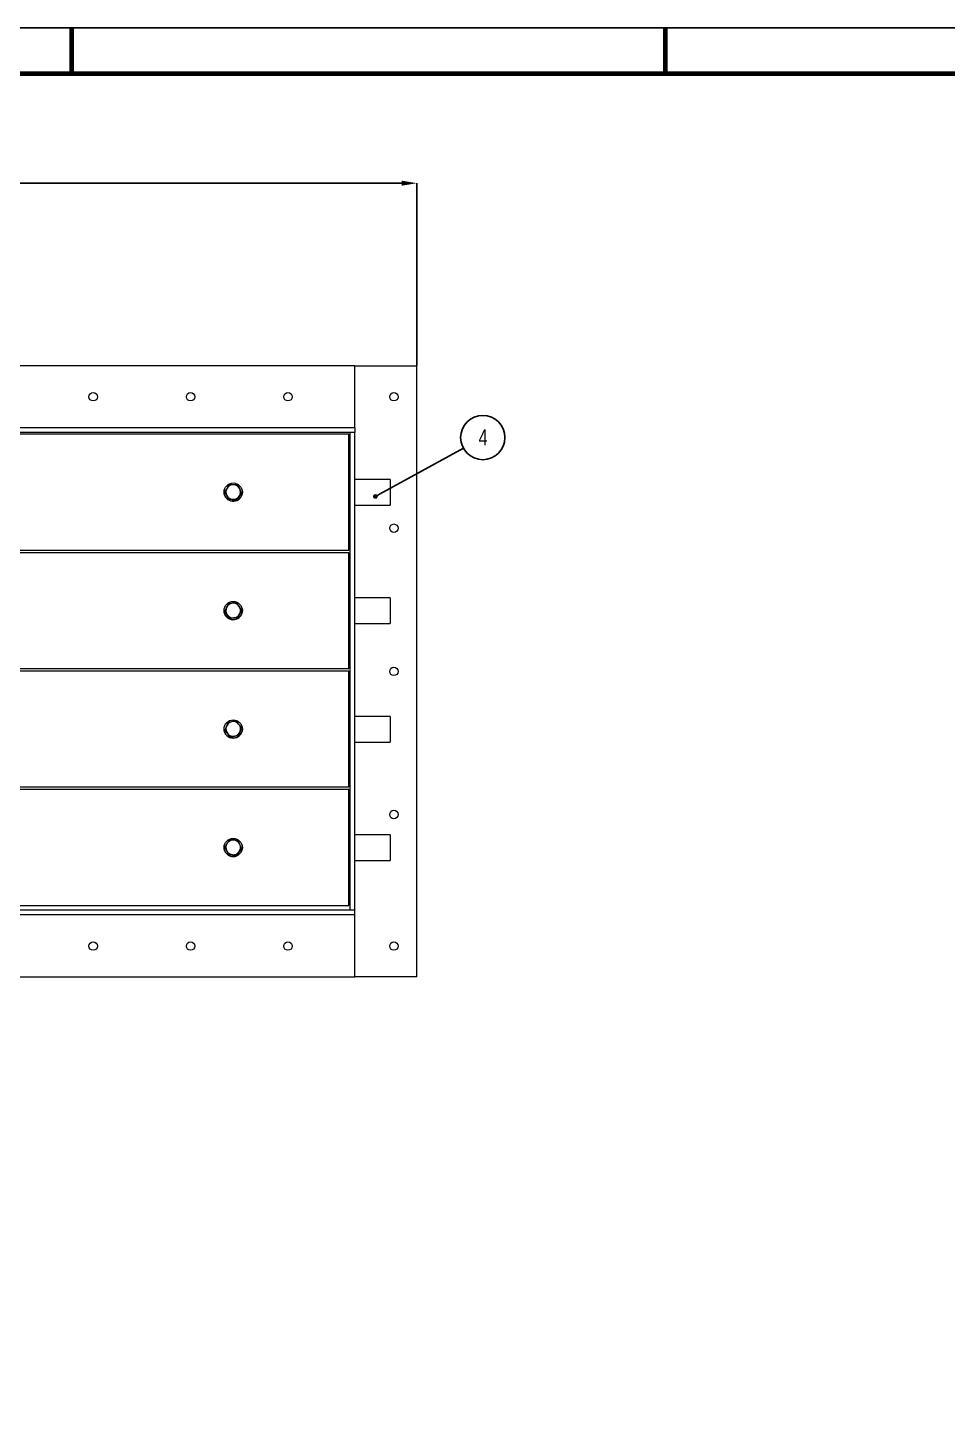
# Model space of a CAD drawing. Header units: millimetres. Extents: x 5983 to 6824, y 1301 to 1895.
# Drawn here: x 6184.6 to 6386, y 1591.8 to 1894.7 of the extents above; entities that cross this region are included whole.
import ezdxf

# ---------------------------------------------------------------- set-up
doc = ezdxf.new("R2010")
doc.units = ezdxf.units.MM
doc.linetypes.add('SLD-Sólida', pattern=[0])
for name, color, linetype in [('COTA', 1, 'SLD-Sólida'), ('FOLHA', 7, 'Continuous'), ('FORMATO', 90, 'SLD-Sólida')]:
    doc.layers.add(name, color=color, linetype=linetype)
doc.styles.add('SLDTEXTSTYLE5', font='TXT', dxfattribs={"width": 0.75})

msp = doc.modelspace()

# ---------------------------------------------------------------- linework, layer by layer
at = {"linetype": 'SLD-Sólida', "lineweight": 18}
for p, q in [((6256.33, 1820.7), (6099, 1820.7)), ((6256.33, 1807.15), (6256.33, 1820.7)), ((6256.33, 1820.7), (6269.88, 1820.7)), ((6269.88, 1686.94), (6269.88, 1820.7)), ((6256.33, 1807.15), (6099, 1807.15)), ((6256.33, 1806.09), (6099, 1806.09)), ((6255, 1805.72), (6100.33, 1805.72)), ((6255, 1780.39), (6255, 1805.72)), ((6255.27, 1701.54), (6255.27, 1806.09)), ((6256.33, 1806.09), (6255.27, 1806.09)), ((6256.33, 1807.15), (6256.33, 1806.09)), ((6256.33, 1701.54), (6256.33, 1806.09)), ((6255.27, 1795.83), (6255, 1795.83)), ((6264.06, 1795.83), (6256.33, 1795.83)), ((6264.06, 1795.83), (6264.06, 1790.21)), ((6227.66, 1793.06), (6227.66, 1793.06)), ((6227.82, 1793.14), (6227.82, 1793.15)), ((6228.68, 1791.5), (6227.82, 1793.14)), ((6228.68, 1791.5), (6228.68, 1791.51)), ((6230.52, 1791.43), (6228.68, 1791.5)), ((6231.51, 1792.99), (6230.52, 1791.43)), ((6230.52, 1791.43), (6230.52, 1791.44)), ((6231.51, 1792.99), (6231.51, 1793)), ((6231.62, 1792.64), (6231.66, 1792.94)), ((6231.66, 1793.06), (6231.66, 1793.06)), ((6231.66, 1792.94), (6231.66, 1793.06)), ((6255, 1790.21), (6255.27, 1790.21)), ((6256.33, 1790.21), (6264.06, 1790.21)), ((6100.33, 1780.39), (6255, 1780.39)), ((6100.33, 1780.38), (6255, 1780.38)), ((6255, 1779.79), (6100.33, 1779.79)), ((6255, 1780.38), (6255, 1780.39)), ((6255, 1754.46), (6255, 1779.79)), ((6255.27, 1769.9), (6255, 1769.9)), ((6264.06, 1769.9), (6256.33, 1769.9)), ((6264.06, 1769.9), (6264.06, 1764.28)), ((6227.66, 1767.13), (6227.66, 1767.12)), ((6227.82, 1766.97), (6227.82, 1766.98)), ((6228.88, 1765.46), (6227.82, 1766.97)), ((6231.51, 1767.29), (6230.72, 1765.61)), ((6231.51, 1767.29), (6231.51, 1767.3)), ((6231.66, 1767.12), (6231.66, 1767.13)), ((6231.66, 1766.95), (6231.66, 1767.12)), ((6230.72, 1765.61), (6228.88, 1765.46)), ((6228.88, 1765.46), (6228.88, 1765.47)), ((6230.72, 1765.61), (6230.72, 1765.62)), ((6255, 1764.28), (6255.27, 1764.28)), ((6256.33, 1764.28), (6264.06, 1764.28)), ((6100.33, 1754.46), (6255, 1754.46)), ((6100.33, 1754.45), (6255, 1754.45)), ((6255, 1754.45), (6255, 1754.46)), ((6255, 1753.86), (6100.33, 1753.86)), ((6255, 1728.52), (6255, 1753.86)), ((6255.27, 1743.97), (6255, 1743.97)), ((6264.06, 1743.97), (6256.33, 1743.97)), ((6264.06, 1743.97), (6264.06, 1738.34)), ((6227.66, 1741.19), (6227.66, 1741.19)), ((6227.86, 1740.8), (6227.86, 1740.81)), ((6229.11, 1739.43), (6227.86, 1740.8)), ((6230.91, 1739.83), (6229.11, 1739.43)), ((6229.11, 1739.43), (6229.11, 1739.44)), ((6231.47, 1741.59), (6230.91, 1739.83)), ((6230.91, 1739.83), (6230.91, 1739.84)), ((6231.47, 1741.59), (6231.47, 1741.6)), ((6231.66, 1741.19), (6231.66, 1741.19)), ((6255, 1738.34), (6255.27, 1738.34)), ((6256.33, 1738.34), (6264.06, 1738.34)), ((6100.33, 1728.52), (6255, 1728.52)), ((6100.33, 1728.52), (6255, 1728.52)), ((6255, 1727.92), (6100.33, 1727.92)), ((6255, 1728.52), (6255, 1728.52)), ((6255, 1702.59), (6255, 1727.92)), ((6255.27, 1718.03), (6255, 1718.03)), ((6264.06, 1718.03), (6256.33, 1718.03)), ((6264.06, 1718.03), (6264.06, 1712.41)), ((6227.66, 1715.26), (6227.66, 1715.26)), ((6227.82, 1715.41), (6227.82, 1715.42)), ((6228.62, 1713.74), (6227.82, 1715.41)), ((6231.51, 1715.12), (6230.46, 1713.59)), ((6231.51, 1715.12), (6231.51, 1715.13)), ((6231.66, 1715.26), (6231.66, 1715.26)), ((6228.62, 1713.74), (6228.62, 1713.75)), ((6230.46, 1713.59), (6228.62, 1713.74)), ((6230.46, 1713.59), (6230.46, 1713.6)), ((6255, 1712.41), (6255.27, 1712.41)), ((6256.33, 1712.41), (6264.06, 1712.41)), ((6100.33, 1702.59), (6255, 1702.59)), ((6100.33, 1702.58), (6255, 1702.58)), ((6255, 1702.58), (6255, 1702.59)), ((6256.33, 1701.54), (6099, 1701.54)), ((6256.33, 1700.48), (6099, 1700.48)), ((6256.33, 1701.54), (6255.27, 1701.54)), ((6256.33, 1700.48), (6256.33, 1701.54)), ((6256.33, 1686.94), (6256.33, 1700.48)), ((6099, 1686.94), (6256.33, 1686.94)), ((6269.88, 1686.94), (6256.33, 1686.94))]:
    msp.add_line(p, q, dxfattribs=at)
at = {"linetype": 'ByBlock', "lineweight": -2}
msp.add_line((6261.24, 1792.35), (6261.69, 1792.59), dxfattribs=at)
at = {"linetype": 'ByBlock', "const_width": 0.508}
msp.add_lwpolyline([(6261.02, 1792.23, 1), (6260.57, 1791.98, 1)], format="xyb", close=True, dxfattribs=at)
at = {"linetype": 'SLD-Sólida', "lineweight": 18}
for centre, radius in [((6199, 1813.95), 0.933), ((6220.33, 1813.95), 0.933), ((6241.66, 1813.95), 0.933), ((6264.86, 1813.95), 0.933), ((6229.66, 1793.06), 2), ((6264.86, 1785.15), 0.933), ((6229.66, 1767.13), 2), ((6264.86, 1753.82), 0.933), ((6229.66, 1741.19), 2), ((6264.86, 1722.48), 0.933), ((6229.66, 1715.26), 2), ((6199, 1693.68), 0.933), ((6220.33, 1693.68), 0.933), ((6241.66, 1693.68), 0.933), ((6264.86, 1693.68), 0.933)]:
    msp.add_circle(centre, radius, dxfattribs=at)
for centre, radius, start, end in [((6229.66, 1793.07), 1.6, 147.6961, 207.6986), ((6229.66, 1793.07), 1.6, 87.6971, 147.6957), ((6229.66, 1793.07), 1.6, 27.6992, 87.6981), ((6229.66, 1793.07), 1.6, 327.6961, 27.6986), ((6229.66, 1793.06), 2, 180.0023, 347.8983), ((6229.66, 1793.07), 1.6, 207.6992, 267.6981), ((6229.66, 1793.07), 1.6, 267.6971, 327.6957), ((6229.66, 1767.12), 2, 180.0022, 355.095), ((6229.66, 1767.14), 1.6, 154.8934, 214.8959), ((6229.66, 1767.14), 1.6, 94.8936, 154.8928), ((6229.66, 1767.14), 1.6, 214.8962, 274.8946), ((6229.66, 1767.14), 1.6, 34.8962, 94.8946), ((6229.66, 1767.14), 1.6, 274.8936, 334.8928), ((6229.66, 1767.14), 1.6, 334.8934, 34.8959), ((6229.66, 1741.21), 1.6, 102.4015, 162.4012), ((6229.66, 1741.21), 1.6, 42.4044, 102.4024), ((6229.66, 1741.21), 1.6, 342.402, 42.4043), ((6229.66, 1741.19), 2, 180.002, 359.998), ((6229.66, 1741.21), 1.6, 162.402, 222.4043), ((6229.66, 1741.21), 1.6, 222.4044, 282.4024), ((6229.66, 1741.21), 1.6, 282.4015, 342.4012), ((6229.66, 1715.26), 2, 180.002, 359.998), ((6229.66, 1715.27), 1.6, 145.5132, 205.5157), ((6229.66, 1715.27), 1.6, 85.5145, 145.5129), ((6229.66, 1715.27), 1.6, 25.5163, 85.5154), ((6229.66, 1715.27), 1.6, 325.5132, 25.5157), ((6229.66, 1715.27), 1.6, 205.5163, 265.5154), ((6229.66, 1715.27), 1.6, 265.5145, 325.5129)]:
    msp.add_arc(centre, radius, start, end, dxfattribs=at)
for points, knots in [([(6228.31, 1793.93), (6228.22, 1793.79), (6228.06, 1793.52), (6227.89, 1793.27), (6227.82, 1793.15)], [0, 0, 0, 0, 0.53526, 1, 1, 1, 1]), ([(6228.81, 1794.71), (6228.71, 1794.56), (6228.55, 1794.3), (6228.38, 1794.04), (6228.31, 1793.93)], [0, 0, 0, 0, 0.581944, 1, 1, 1, 1]), ([(6229.73, 1794.67), (6229.56, 1794.68), (6229.25, 1794.69), (6228.95, 1794.7), (6228.81, 1794.71)], [0, 0, 0, 0, 0.53526, 1, 1, 1, 1]), ([(6230.65, 1794.63), (6230.48, 1794.64), (6230.17, 1794.65), (6229.86, 1794.67), (6229.73, 1794.67)], [0, 0, 0, 0, 0.581944, 1, 1, 1, 1]), ([(6231.08, 1793.82), (6231, 1793.97), (6230.86, 1794.24), (6230.72, 1794.51), (6230.65, 1794.63)], [0, 0, 0, 0, 0.53526, 1, 1, 1, 1]), ([(6231.51, 1793), (6231.43, 1793.15), (6231.29, 1793.42), (6231.14, 1793.7), (6231.08, 1793.82)], [0, 0, 0, 0, 0.581944, 1, 1, 1, 1]), ([(6227.82, 1793.15), (6227.9, 1792.99), (6228.04, 1792.72), (6228.19, 1792.45), (6228.25, 1792.33)], [0, 0, 0, 0, 0.581944, 1, 1, 1, 1]), ([(6228.25, 1792.33), (6228.33, 1792.18), (6228.47, 1791.9), (6228.61, 1791.64), (6228.68, 1791.51)], [0, 0, 0, 0, 0.53526, 1, 1, 1, 1]), ([(6228.68, 1791.51), (6228.85, 1791.5), (6229.16, 1791.49), (6229.47, 1791.48), (6229.6, 1791.47)], [0, 0, 0, 0, 0.581944, 1, 1, 1, 1]), ([(6229.6, 1791.47), (6229.77, 1791.47), (6230.08, 1791.45), (6230.38, 1791.44), (6230.52, 1791.44)], [0, 0, 0, 0, 0.53526, 1, 1, 1, 1]), ([(6230.52, 1791.44), (6230.62, 1791.59), (6230.78, 1791.84), (6230.95, 1792.11), (6231.02, 1792.22)], [0, 0, 0, 0, 0.581944, 1, 1, 1, 1]), ([(6231.02, 1792.22), (6231.11, 1792.36), (6231.27, 1792.62), (6231.44, 1792.88), (6231.51, 1793)], [0, 0, 0, 0, 0.53526, 1, 1, 1, 1]), ([(6228.22, 1767.82), (6228.14, 1767.67), (6228.01, 1767.38), (6227.88, 1767.11), (6227.82, 1766.98)], [0, 0, 0, 0, 0.53526, 1, 1, 1, 1]), ([(6227.82, 1766.98), (6227.93, 1766.84), (6228.1, 1766.59), (6228.28, 1766.33), (6228.35, 1766.22)], [0, 0, 0, 0, 0.581944, 1, 1, 1, 1]), ([(6228.61, 1768.65), (6228.53, 1768.49), (6228.4, 1768.22), (6228.27, 1767.94), (6228.22, 1767.82)], [0, 0, 0, 0, 0.581944, 1, 1, 1, 1]), ([(6228.35, 1766.22), (6228.45, 1766.09), (6228.63, 1765.83), (6228.8, 1765.58), (6228.88, 1765.47)], [0, 0, 0, 0, 0.53526, 1, 1, 1, 1]), ([(6229.53, 1768.73), (6229.36, 1768.72), (6229.05, 1768.69), (6228.75, 1768.67), (6228.61, 1768.65)], [0, 0, 0, 0, 0.53526, 1, 1, 1, 1]), ([(6230.45, 1768.81), (6230.27, 1768.8), (6229.97, 1768.77), (6229.66, 1768.75), (6229.53, 1768.73)], [0, 0, 0, 0, 0.581944, 1, 1, 1, 1]), ([(6230.98, 1768.06), (6230.88, 1768.19), (6230.7, 1768.45), (6230.53, 1768.7), (6230.45, 1768.81)], [0, 0, 0, 0, 0.53526, 1, 1, 1, 1]), ([(6230.72, 1765.62), (6230.8, 1765.78), (6230.93, 1766.06), (6231.06, 1766.34), (6231.11, 1766.46)], [0, 0, 0, 0, 0.581944, 1, 1, 1, 1]), ([(6231.51, 1767.3), (6231.4, 1767.44), (6231.23, 1767.69), (6231.05, 1767.95), (6230.98, 1768.06)], [0, 0, 0, 0, 0.581944, 1, 1, 1, 1]), ([(6231.11, 1766.46), (6231.18, 1766.61), (6231.32, 1766.9), (6231.45, 1767.17), (6231.51, 1767.3)], [0, 0, 0, 0, 0.53526, 1, 1, 1, 1]), ([(6228.88, 1765.47), (6229.06, 1765.48), (6229.36, 1765.51), (6229.67, 1765.53), (6229.8, 1765.55)], [0, 0, 0, 0, 0.581944, 1, 1, 1, 1]), ([(6229.8, 1765.55), (6229.97, 1765.56), (6230.28, 1765.59), (6230.58, 1765.61), (6230.72, 1765.62)], [0, 0, 0, 0, 0.5352597, 1, 1, 1, 1]), ([(6228.42, 1742.57), (6228.37, 1742.4), (6228.27, 1742.11), (6228.18, 1741.81), (6228.14, 1741.69)], [0, 0, 0, 0, 0.581944, 1, 1, 1, 1]), ([(6229.32, 1742.77), (6229.16, 1742.73), (6228.85, 1742.67), (6228.56, 1742.6), (6228.42, 1742.57)], [0, 0, 0, 0, 0.53526, 1, 1, 1, 1]), ([(6230.22, 1742.97), (6230.05, 1742.93), (6229.75, 1742.86), (6229.45, 1742.8), (6229.32, 1742.77)], [0, 0, 0, 0, 0.581944, 1, 1, 1, 1]), ([(6230.85, 1742.29), (6230.73, 1742.41), (6230.52, 1742.64), (6230.32, 1742.86), (6230.22, 1742.97)], [0, 0, 0, 0, 0.53526, 1, 1, 1, 1]), ([(6231.47, 1741.6), (6231.35, 1741.73), (6231.15, 1741.96), (6230.93, 1742.19), (6230.85, 1742.29)], [0, 0, 0, 0, 0.581944, 1, 1, 1, 1]), ([(6228.14, 1741.69), (6228.09, 1741.53), (6227.99, 1741.23), (6227.9, 1740.94), (6227.86, 1740.81)], [0, 0, 0, 0, 0.53526, 1, 1, 1, 1]), ([(6227.86, 1740.81), (6227.98, 1740.68), (6228.18, 1740.46), (6228.4, 1740.22), (6228.48, 1740.13)], [0, 0, 0, 0, 0.581944, 1, 1, 1, 1]), ([(6228.48, 1740.13), (6228.6, 1740), (6228.81, 1739.77), (6229.01, 1739.55), (6229.11, 1739.44)], [0, 0, 0, 0, 0.53526, 1, 1, 1, 1]), ([(6229.11, 1739.44), (6229.28, 1739.48), (6229.58, 1739.55), (6229.88, 1739.62), (6230.01, 1739.64)], [0, 0, 0, 0, 0.581944, 1, 1, 1, 1]), ([(6230.01, 1739.64), (6230.17, 1739.68), (6230.48, 1739.75), (6230.77, 1739.81), (6230.91, 1739.84)], [0, 0, 0, 0, 0.53526, 1, 1, 1, 1]), ([(6230.91, 1739.84), (6230.96, 1740.01), (6231.06, 1740.3), (6231.15, 1740.6), (6231.19, 1740.72)], [0, 0, 0, 0, 0.581944, 1, 1, 1, 1]), ([(6231.19, 1740.72), (6231.24, 1740.88), (6231.34, 1741.18), (6231.43, 1741.47), (6231.47, 1741.6)], [0, 0, 0, 0, 0.53526, 1, 1, 1, 1]), ([(6228.35, 1716.18), (6228.25, 1716.04), (6228.07, 1715.78), (6227.9, 1715.53), (6227.82, 1715.42)], [0, 0, 0, 0, 0.53526, 1, 1, 1, 1]), ([(6227.82, 1715.42), (6227.9, 1715.26), (6228.03, 1714.98), (6228.16, 1714.7), (6228.22, 1714.58)], [0, 0, 0, 0, 0.581944, 1, 1, 1, 1]), ([(6228.87, 1716.94), (6228.77, 1716.79), (6228.6, 1716.54), (6228.42, 1716.29), (6228.35, 1716.18)], [0, 0, 0, 0, 0.581944, 1, 1, 1, 1]), ([(6229.79, 1716.87), (6229.62, 1716.88), (6229.31, 1716.91), (6229.01, 1716.93), (6228.87, 1716.94)], [0, 0, 0, 0, 0.5352597, 1, 1, 1, 1]), ([(6230.71, 1716.79), (6230.53, 1716.81), (6230.23, 1716.83), (6229.92, 1716.86), (6229.79, 1716.87)], [0, 0, 0, 0, 0.581944, 1, 1, 1, 1]), ([(6231.11, 1715.96), (6231.04, 1716.11), (6230.9, 1716.4), (6230.77, 1716.67), (6230.71, 1716.79)], [0, 0, 0, 0, 0.53526, 1, 1, 1, 1]), ([(6230.98, 1714.37), (6231.08, 1714.51), (6231.26, 1714.76), (6231.43, 1715.01), (6231.51, 1715.13)], [0, 0, 0, 0, 0.53526, 1, 1, 1, 1]), ([(6231.51, 1715.13), (6231.43, 1715.29), (6231.3, 1715.56), (6231.17, 1715.84), (6231.11, 1715.96)], [0, 0, 0, 0, 0.581944, 1, 1, 1, 1]), ([(6228.22, 1714.58), (6228.29, 1714.43), (6228.43, 1714.15), (6228.56, 1713.88), (6228.62, 1713.75)], [0, 0, 0, 0, 0.5352597, 1, 1, 1, 1]), ([(6228.62, 1713.75), (6228.79, 1713.74), (6229.1, 1713.71), (6229.41, 1713.69), (6229.54, 1713.68)], [0, 0, 0, 0, 0.581944, 1, 1, 1, 1]), ([(6229.54, 1713.68), (6229.71, 1713.66), (6230.02, 1713.64), (6230.32, 1713.62), (6230.46, 1713.6)], [0, 0, 0, 0, 0.53526, 1, 1, 1, 1]), ([(6230.46, 1713.6), (6230.56, 1713.75), (6230.73, 1714), (6230.91, 1714.26), (6230.98, 1714.37)], [0, 0, 0, 0, 0.581944, 1, 1, 1, 1])]:
    msp.add_open_spline(points, degree=3, knots=knots, dxfattribs=at)
at = {"layer": 'COTA'}
for p, q in [((6266.58, 1860.7), (6088.75, 1860.7)), ((6269.88, 1820.76), (6269.88, 1860.7))]:
    msp.add_line(p, q, dxfattribs=at)
msp.add_solid([(6266.58, 1861.25), (6266.58, 1860.15), (6269.88, 1860.7)], dxfattribs=at)
at = {"layer": 'FOLHA', "color": 9, "lineweight": 100}
for p, q in [((6194.25, 1894.75), (6194.25, 1884.75)), ((6324.25, 1894.75), (6324.25, 1884.75)), ((6008.25, 1884.75), (6814.25, 1884.75))]:
    msp.add_line(p, q, dxfattribs=at)
at = {"layer": 'FOLHA'}
msp.add_lwpolyline([(5983.25, 1894.75), (6824.25, 1894.75), (6824.25, 1300.75), (5983.25, 1300.75)], close=True, dxfattribs=at)
at = {"layer": 'FORMATO'}
msp.add_line((6261.69, 1792.59), (6280.07, 1802.67), dxfattribs=at)
msp.add_circle((6284.32, 1805.01), 4.85, dxfattribs=at)

# ---------------------------------------------------------------- texts
at = {"layer": 'FORMATO', "style": 'SLDTEXTSTYLE5', "width": 0.75}
msp.add_text('4', height=3.5, dxfattribs=at).set_placement((6283.41, 1803.29))

doc.saveas('drawing.dxf')
